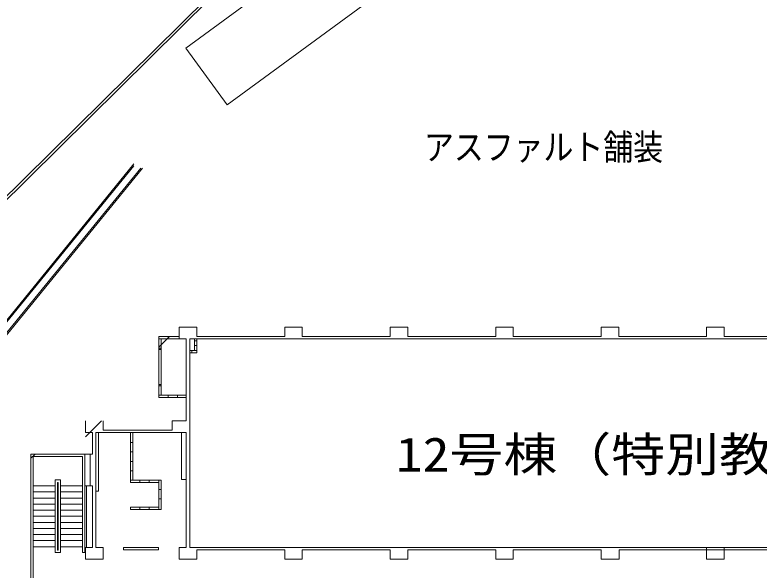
# Model space of a CAD drawing. Units: millimetres on the paper, enlarged 10000 times, with parts at other scales. Extents: x -2972500 to 2820000, y -2102500 to 1952012.
# Drawn here: x 281391 to 916353, y 821899 to 1295950 of the extents above; entities that cross this region are included whole.
import ezdxf
from ezdxf.enums import TextEntityAlignment as Align

# ---------------------------------------------------------------- set-up
doc = ezdxf.new("R2010")
doc.units = ezdxf.units.MM
doc.header["$LTSCALE"] = 10000
for name, color, linetype, lineweight in [('4-1_R_S-kuta', 4, 'Continuous', 9), ('4-2_R_S-siag', 4, 'Continuous', 9), ('4-3_P_A-kuta', 4, 'Continuous', 9), ('4-8_TaTegu', 2, 'Continuous', 9), ('4-B_HaTuti１', 5, 'Continuous', 5), ('4-F_MoZi', 7, 'Continuous', 9)]:
    doc.layers.add(name, color=color, linetype=linetype, lineweight=lineweight)
doc.styles.add('ＭＳ ゴシック', font='')
doc.styles.get('ＭＳ ゴシック').set_extended_font_data('MS Gothic')

msp = doc.modelspace()

# ---------------------------------------------------------------- linework, layer by layer
at = {"layer": '4-1_R_S-kuta'}
for p, q in [((523713, 1387911), (175297, 1043235)), ((525119, 1386489), (176119, 1041235)), ((382894, 1168707), (265779, 1024854)), ((382894, 1167123), (266518, 1024178)), ((388980, 1165096), (270950, 1020119)), ((390270, 1165096), (271689, 1019443)), ((436593, 1029350), (421593, 1029350)), ((436593, 1029350), (436593, 1021350)), ((526593, 1029350), (526593, 1021350)), ((616593, 1029350), (616593, 1021350)), ((706593, 1029350), (706593, 1021350)), ((796593, 1029350), (796593, 1021350)), ((886593, 1029350), (886593, 1021350)), ((427593, 949350), (427593, 1019350)), ((436593, 1021350), (511593, 1021350)), ((526593, 1021350), (601593, 1021350)), ((616593, 1021350), (691593, 1021350)), ((706593, 1021350), (781593, 1021350)), ((796593, 1021350), (871593, 1021350)), ((886593, 1021350), (961593, 1021350)), ((341593, 949350), (341593, 939350)), ((427593, 949350), (415593, 949350)), ((415593, 949350), (415593, 941350)), ((347593, 939350), (341593, 939350)), ((347593, 920850), (347593, 939350)), ((350593, 841350), (350593, 939350)), ((350593, 939350), (427593, 939350)), ((427593, 841350), (427593, 939350)), ((295093, 920850), (345593, 920850)), ((295093, 920850), (295093, 793350)), ((341093, 920850), (341093, 836850)), ((345593, 893850), (345593, 920850)), ((345593, 920850), (347593, 920850)), ((297093, 918850), (339093, 918850)), ((297093, 918850), (297093, 793350)), ((339093, 918850), (339093, 836850)), ((315793, 898850), (315793, 836850)), ((315793, 898850), (320393, 898850)), ((317793, 896850), (317793, 838850)), ((317793, 896850), (318393, 896850)), ((318393, 896850), (318393, 838850)), ((320393, 898850), (320393, 836850)), ((315793, 893850), (297093, 893850)), ((320393, 893850), (339093, 893850)), ((341093, 893850), (345593, 893850)), ((342593, 841350), (342593, 893850)), ((345593, 893850), (347593, 893850)), ((347593, 841350), (347593, 893850)), ((315793, 888650), (297093, 888650)), ((315793, 883450), (297093, 883450)), ((320393, 888650), (339093, 888650)), ((320393, 883450), (339093, 883450)), ((297093, 878250), (315793, 878250)), ((320393, 878250), (339093, 878250)), ((297093, 873050), (315793, 873050)), ((320393, 873050), (339093, 873050)), ((297093, 867850), (315793, 867850)), ((320393, 867850), (339093, 867850)), ((297093, 862650), (315793, 862650)), ((297093, 857450), (315793, 857450)), ((320393, 862650), (339093, 862650)), ((320393, 857450), (339093, 857450)), ((297093, 852250), (315793, 852250)), ((320393, 852250), (339093, 852250)), ((297093, 847050), (315793, 847050)), ((320393, 847050), (339093, 847050)), ((297093, 841850), (315793, 841850)), ((317793, 838850), (318393, 838850)), ((320393, 841850), (339093, 841850)), ((347593, 841350), (341593, 841350)), ((341593, 831350), (341593, 841350)), ((350593, 841350), (356593, 841350)), ((356593, 831350), (356593, 841350)), ((421593, 841350), (427593, 841350)), ((421593, 831350), (421593, 841350)), ((430593, 841350), (1147293, 841350)), ((436593, 831350), (436593, 839350)), ((511593, 839350), (436593, 839350)), ((511593, 831350), (511593, 839350)), ((601593, 839350), (526593, 839350)), ((601593, 831350), (601593, 839350)), ((616593, 831350), (616593, 839350)), ((781593, 839350), (706593, 839350)), ((706593, 831350), (706593, 839350)), ((781593, 831350), (781593, 839350)), ((797093, 831350), (797093, 839350)), ((961593, 839350), (797093, 839350)), ((871593, 831350), (871593, 841350)), ((886593, 831350), (886593, 841350)), ((315793, 836850), (320393, 836850)), ((339093, 836850), (341093, 836850)), ((356593, 831350), (341593, 831350)), ((436593, 831350), (421593, 831350)), ((616593, 831350), (601593, 831350)), ((706593, 831350), (691593, 831350)), ((797093, 831350), (781593, 831350)), ((886593, 831350), (871593, 831350))]:
    msp.add_line(p, q, dxfattribs=at)
msp.add_lwpolyline([(462621, 1219254), (427174, 1267591), (797760, 1539348), (833206, 1491011)], close=True, dxfattribs=at)
for points in [[(421593, 1029350), (421593, 1019350), (427593, 1019350)], [(526593, 1029350), (511593, 1029350), (511593, 1021350)], [(616593, 1029350), (601593, 1029350), (601593, 1021350)], [(706593, 1029350), (691593, 1029350), (691593, 1021350)], [(796593, 1029350), (781593, 1029350), (781593, 1021350)], [(886593, 1029350), (871593, 1029350), (871593, 1021350)], [(430593, 841350), (430593, 1019350), (1147293, 1019350)], [(356593, 949350), (356593, 941350), (415593, 941350)], [(374193, 839350), (403993, 839350), (403993, 841350)], [(374193, 839350), (374193, 841350), (403993, 841350)], [(511593, 831350), (526593, 831350), (526593, 839350)], [(691593, 831350), (691593, 839350), (616593, 839350)]]:
    msp.add_lwpolyline(points, dxfattribs=at)
at = {"layer": '4-2_R_S-siag'}
for p, q in [((352593, 889350), (352593, 939350)), ((423593, 899350), (423593, 939350)), ((423593, 899350), (427593, 899350)), ((350593, 889350), (352593, 889350))]:
    msp.add_line(p, q, dxfattribs=at)
at = {"layer": '4-3_P_A-kuta'}
for p, q in [((421593, 1021350), (404093, 1021350)), ((404093, 1021350), (404093, 969350)), ((421593, 1019350), (404093, 1019350)), ((406093, 1019350), (406093, 971350)), ((412093, 1021350), (412093, 1019350)), ((434593, 1019350), (434593, 1009350)), ((434593, 1017750), (436593, 1017750)), ((436593, 1019350), (436593, 1007350)), ((406093, 1011350), (404093, 1011350)), ((434593, 1013550), (436593, 1013550)), ((430593, 1009350), (436593, 1009350)), ((430593, 1007350), (436593, 1007350)), ((432343, 1009350), (432343, 1007350)), ((404093, 979350), (406093, 979350)), ((404093, 971350), (427593, 971350)), ((404093, 969350), (427593, 969350)), ((412093, 971350), (412093, 969350)), ((420093, 971350), (420093, 969350)), ((382093, 939350), (382093, 898750)), ((380093, 930750), (382093, 930750)), ((380093, 922750), (382093, 922750)), ((380093, 914750), (382093, 914750)), ((380093, 906750), (382093, 906750)), ((380093, 898750), (406093, 898750)), ((380093, 896750), (404093, 896750)), ((388093, 898750), (388093, 896750)), ((396093, 898750), (396093, 896750)), ((404093, 898750), (404093, 873550)), ((406093, 898750), (406093, 873550)), ((404093, 890750), (406093, 890750)), ((404093, 882750), (406093, 882750)), ((406093, 873550), (380093, 873550)), ((388093, 875550), (388093, 873550)), ((396093, 875550), (396093, 873550))]:
    msp.add_line(p, q, dxfattribs=at)
for points in [[(382093, 939350), (380093, 939350), (380093, 896750)], [(404093, 875550), (380093, 875550), (380093, 873550)]]:
    msp.add_lwpolyline(points, dxfattribs=at)
at = {"layer": '4-8_TaTegu', "color": 4}
for p, q in [((404393, 1010350), (404393, 1011050)), ((404393, 1010350), (405793, 1010350)), ((405793, 1010350), (405793, 1011050)), ((404393, 980350), (404393, 979650)), ((404393, 980350), (405793, 980350)), ((405793, 980350), (405793, 979650))]:
    msp.add_line(p, q, dxfattribs=at)
at = {"layer": '4-B_HaTuti１'}
for p, q in [((404093, 1012205), (413238, 1021350)), ((341593, 935563), (355380, 949350)), ((295093, 917347), (298596, 920850))]:
    msp.add_line(p, q, dxfattribs=at)

# ---------------------------------------------------------------- texts
at = {"layer": '4-F_MoZi', "style": 'ＭＳ ゴシック', "width": 0.85}
msp.add_text('アスファルト舗装', height=21990, dxfattribs=at).set_placement((630452, 1165467), align=Align.BOTTOM_LEFT)
at = {"layer": '4-F_MoZi', "color": 3, "style": 'ＭＳ ゴシック', "width": 1.15}
msp.add_text('12号棟（特別教室）', height=29330, dxfattribs=at).set_placement((606302, 897212), align=Align.BOTTOM_LEFT)

doc.saveas('drawing.dxf')
